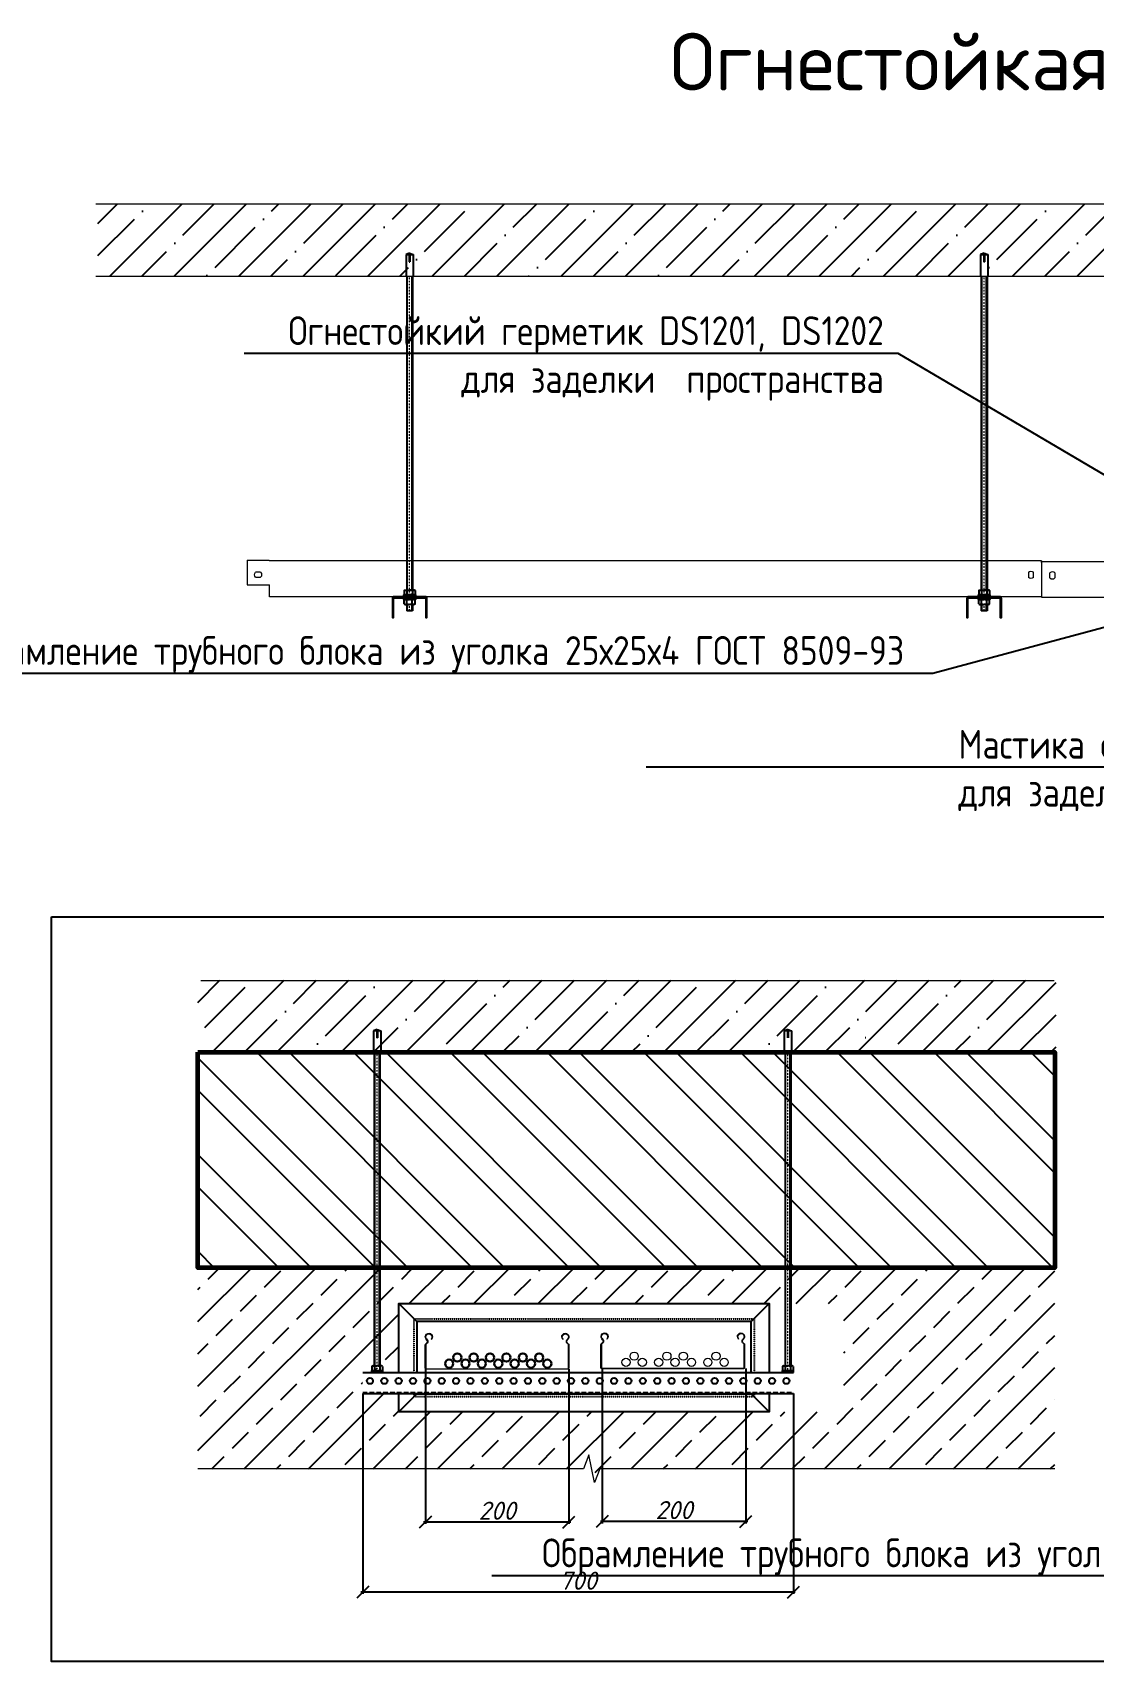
# Model space of a CAD drawing. Header units: millimetres. Extents: x -42533 to 645315, y 3457 to 82611.
# Drawn here: x 406985 to 415792, y 6101 to 19624 of the extents above; entities that cross this region are included whole.
import ezdxf
from ezdxf import colors
from ezdxf.entities.mleader import LeaderData, LeaderLine
from ezdxf.math import Vec2, Vec3

# ---------------------------------------------------------------- set-up
doc = ezdxf.new("R2010")
doc.units = ezdxf.units.MM
doc.set_wipeout_variables(frame=1)
for name, pattern in [('HIDDEN', [9.525, 6.35, -3.175]), ('ШТРИХОВАЯ', [0.75, 0.5, -0.25]), ('штрихпунктирная', [25.4, 12.7, -6.35, 0, -6.35])]:
    doc.linetypes.add(name, pattern=pattern)
for name, color, linetype in [('PDF _Геометрия', 7, 'Continuous'), ('Основная', 7, 'Continuous'), ('Тонкая', 7, 'Continuous'), ('ШАХТЫ_ДЛЯ_СВОДНИКА', 7, 'Continuous'), ('ЭОМ_Выноски', 7, 'Continuous'), ('ЭОМ_Лотки рабочие', 5, 'Continuous'), ('ЭОМ_Размеры', 7, 'Continuous')]:
    doc.layers.add(name, color=color, linetype=linetype)
for name, color, linetype, lineweight in [('Ось', 140, 'штрихпунктирная', 15), ('СТЕНЫ', 7, 'Continuous', 9), ('ЭМ_кабеленесущие конструкции', 7, 'Continuous', 15), ('ЭОМ_Кабель Быт. розеток', 5, 'Continuous', 30), ('ЭОМ_Кабель Комп. розеток', 30, 'Continuous', 9)]:
    doc.layers.add(name, color=color, linetype=linetype, lineweight=lineweight)
doc.layers.add('ЭОМ_Освещение рабочее', color=7, linetype='Continuous', lineweight=9, true_color=0x312af4)
doc.styles.add('ISOCPEUR', font='isocpeur.ttf', dxfattribs={"width": 0.85, "height": 275})
doc.styles.add('MYSTYLE', font='isocpeur.ttf', dxfattribs={"oblique": 15})
doc.styles.add('ГЕЛАЙН_АР', font='isocpeur.ttf')
doc.dimstyles.new('1', dxfattribs={"dimtxt": 35, "dimasz": 20, "dimexe": 15, "dimexo": 0.625, "dimgap": 20, "dimtad": 1, "dimdec": 0, "dimtxsty": 'MYSTYLE', "dimblk": 'OBLIQUE', "dimcen": 0, "dimdle": 15, "dimadec": 0, "dimazin": 0, "dimtfac": 1, "dimtdec": 0, "dimtmove": 0, "dimatfit": 3, "dimldrblk": 'OBLIQUE', "dimfxl": 1, "dimarcsym": 0})

# ---------------------------------------------------------------- blocks, each defined once
blk = doc.blocks.new('*U319')
blk.add_lwpolyline([(1.5, 21.5, -0.414214), (2.5, 22.5), (29, 22.5), (29, 24), (2.5, 24, 0.414214), (0, 21.5), (0, -21.5, 0.414214), (2.5, -24), (29, -24), (29, -22.5), (2.5, -22.5, -0.414214), (1.5, -21.5)], format="xyb", close=True)
blk = doc.blocks.new('*U317')
blk.add_wipeout([(-7.5, 0.8), (-6.5, 0), (6.5, 0), (7.5, 0.8), (7.5, 6), (6.5, 6.8), (-6.5, 6.8), (-7.5, 6)])
for p, q in [((-7.5, 6), (-6.5, 6.8)), ((-7.5, 6), (-7.5, 0.8)), ((-7.5, 0.8), (-6.5, 0)), ((-6.5, 6.8), (-6.1, 6.8)), ((-6.5, 0), (-6.1, 0)), ((-6.1, 6.8), (0, 6.8)), ((-6.1, 0), (0, 0)), ((-3.8, 6), (-3.8, 0.8)), ((6.1, 6.8), (0, 6.8)), ((6.1, 0), (0, 0)), ((3.8, 6), (3.8, 0.8)), ((6.5, 6.8), (6.1, 6.8)), ((6.5, 0), (6.1, 0)), ((7.5, 6), (6.5, 6.8)), ((7.5, 0.8), (6.5, 0)), ((7.5, 6), (7.5, 0.8))]:
    blk.add_line(p, q)
for centre, radius, start, end in [((-6, 4.9), 1.9, 94.9499, 144.8587), ((-6, 1.9), 1.9, 215.1413, 265.0501), ((-6.4, 2.1), 4.68, 55.8533, 86.9299), ((-6.4, 4.7), 4.68, 273.0701, 304.1467), ((0.2, -3.2), 9.98, 90.9514, 113.1151), ((0.2, 10), 9.98, 246.8849, 269.0486), ((-0.2, -3.2), 9.98, 66.8849, 89.0486), ((-0.2, 10), 9.98, 270.9514, 293.1151), ((6.4, 2.1), 4.68, 93.0701, 124.1467), ((6.4, 4.7), 4.68, 235.8533, 266.9299), ((6, 4.9), 1.9, 35.1413, 85.0501), ((6, 1.9), 1.9, 274.9499, 324.8587)]:
    blk.add_arc(centre, radius, start, end)
blk = doc.blocks.new('*U321')
at = {"color": 0, "linetype": 'ByBlock', "lineweight": -2}
for p, q in [((0, -121), (0, 1587.3)), ((50, -121), (50, 1587.3)), ((15.9, -102.5), (23.1, -102.5)), ((23.1, -109.5), (15.9, -109.5)), ((1.5, -121), (0, -121)), ((0, -121), (50, -121))]:
    blk.add_line(p, q, dxfattribs=at)
for start, end in [(135.573, 224.427), (315.573, 44.427)]:
    blk.add_arc((19.5, -106), 5, start, end, dxfattribs=at)
blk = doc.blocks.new('*U320')
at = {"color": 0, "linetype": 'ByBlock', "lineweight": -2}
for p, q in [((-1, 985.1), (-1, 956.1)), ((-1, 985.1), (33.7, 985.1)), ((33.7, 985.1), (33.7, 954.1)), ((0, -121), (0, 954.1)), ((16, 966.5), (16, 973.7)), ((23, 973.7), (23, 966.5)), ((50, 954.1), (33.7, 954.1)), ((50, -121), (50, 954.1)), ((15.9, -102.5), (23.1, -102.5)), ((23.1, -109.5), (15.9, -109.5)), ((1.5, -121), (0, -121)), ((0, -121), (50, -121))]:
    blk.add_line(p, q, dxfattribs=at)
for centre, radius, start, end in [((0.8, 956.1), 1.75, 180, 233.1301), ((-0.8, 954.1), 0.75, 0, 53.1301), ((19.5, 970.1), 5, 45.573, 134.427), ((19.5, 970.1), 5, 225.573, 314.427), ((19.5, -106), 5, 135.573, 224.427), ((19.5, -106), 5, 315.573, 44.427)]:
    blk.add_arc(centre, radius, start, end, dxfattribs=at)
blk = doc.blocks.new('*U318')
blk.add_wipeout([(600, -29), (600, 0), (0, 0), (0, -29)])
for p, q in [((0, 0), (600, 0)), ((0, -29), (600, -29))]:
    blk.add_line(p, q)
at = {"linetype": 'HIDDEN'}
blk.add_line((0, -27.5), (600, -27.5), dxfattribs=at)
for centre in [(10, -11.5), (30, -11.5), (50, -11.5), (70, -11.5), (90, -11.5), (110, -11.5), (130, -11.5), (150, -11.5), (170, -11.5), (190, -11.5), (210, -11.5), (230, -11.5), (250, -11.5), (270, -11.5), (290, -11.5), (310, -11.5), (330, -11.5), (350, -11.5), (370, -11.5), (390, -11.5), (410, -11.5), (430, -11.5), (450, -11.5), (470, -11.5), (490, -11.5), (510, -11.5), (530, -11.5), (550, -11.5), (570, -11.5), (590, -11.5)]:
    blk.add_circle(centre, 4.25)
blk = doc.blocks.new('_Dot')
at = {"color": 0, "linetype": 'ByBlock', "lineweight": -2}
blk.add_line((-0.5, 0), (-1, 0), dxfattribs=at)
at = {"color": 0, "linetype": 'ByBlock', "const_width": 0.5}
blk.add_lwpolyline([(-0.25, 0, 1), (0.25, 0, 1)], format="xyb", close=True, dxfattribs=at)
blk = doc.blocks.new('_Oblique')
at = {"color": 0, "linetype": 'ByBlock', "lineweight": -2}
blk.add_line((-0.5, -0.5), (0.5, 0.5), dxfattribs=at)
blk = doc.blocks.new('*D1615')
at = {"layer": 'Defpoints', "color": 0, "transparency": 16777216}
for p in [(409726, 8326), (413302, 8326), (409726, 6676)]:
    blk.add_point(p, dxfattribs=at)
at = {"layer": 'ЭОМ_Размеры', "color": 0, "lineweight": -2, "transparency": 16777216}
for p, q in [((409726, 8325), (409726, 6661)), ((413302, 8325), (413302, 6661)), ((413317, 6676), (409711, 6676))]:
    blk.add_line(p, q, dxfattribs=at)
at = {"layer": 'ЭОМ_Размеры', "color": 0, "lineweight": -2, "transparency": 16777216, "xscale": 100, "yscale": 100, "zscale": 100, "rotation": 180}
blk.add_blockref('_Oblique', (409726, 6676), dxfattribs=at)
at = {"layer": 'ЭОМ_Размеры', "color": 0, "lineweight": -2, "transparency": 16777216, "xscale": 100, "yscale": 100, "zscale": 100}
blk.add_blockref('_Oblique', (413302, 6676), dxfattribs=at)
at = {"layer": 'ЭОМ_Размеры', "color": 0, "transparency": 16777216, "insert": (411514, 6771), "char_height": 150, "attachment_point": 5, "style": 'MYSTYLE'}
blk.add_mtext('700', dxfattribs=at)
blk = doc.blocks.new('*D1617')
at = {"layer": 'Defpoints', "color": 0, "transparency": 16777216}
for p in [(410246, 8528), (411438, 8528), (410246, 7257)]:
    blk.add_point(p, dxfattribs=at)
at = {"layer": 'ЭОМ_Размеры', "color": 0, "lineweight": -2, "transparency": 16777216}
for p, q in [((410246, 8528), (410246, 7242)), ((411438, 8528), (411438, 7242)), ((411453, 7257), (410231, 7257))]:
    blk.add_line(p, q, dxfattribs=at)
at = {"layer": 'ЭОМ_Размеры', "color": 0, "lineweight": -2, "transparency": 16777216, "xscale": 100, "yscale": 100, "zscale": 100, "rotation": 180}
blk.add_blockref('_Oblique', (410246, 7257), dxfattribs=at)
at = {"layer": 'ЭОМ_Размеры', "color": 0, "lineweight": -2, "transparency": 16777216, "xscale": 100, "yscale": 100, "zscale": 100}
blk.add_blockref('_Oblique', (411438, 7257), dxfattribs=at)
at = {"layer": 'ЭОМ_Размеры', "color": 0, "transparency": 16777216, "insert": (410842, 7352), "char_height": 150, "attachment_point": 5, "style": 'MYSTYLE'}
blk.add_mtext('200', dxfattribs=at)
blk = doc.blocks.new('*D1618')
at = {"layer": 'Defpoints', "color": 0, "transparency": 16777216}
for p in [(411714, 8533), (412907, 8533), (411714, 7262)]:
    blk.add_point(p, dxfattribs=at)
at = {"layer": 'ЭОМ_Размеры', "color": 0, "lineweight": -2, "transparency": 16777216}
for p, q in [((411714, 8532), (411714, 7247)), ((412907, 8532), (412907, 7247)), ((412922, 7262), (411699, 7262))]:
    blk.add_line(p, q, dxfattribs=at)
at = {"layer": 'ЭОМ_Размеры', "color": 0, "lineweight": -2, "transparency": 16777216, "xscale": 100, "yscale": 100, "zscale": 100, "rotation": 180}
blk.add_blockref('_Oblique', (411714, 7262), dxfattribs=at)
at = {"layer": 'ЭОМ_Размеры', "color": 0, "lineweight": -2, "transparency": 16777216, "xscale": 100, "yscale": 100, "zscale": 100}
blk.add_blockref('_Oblique', (412907, 7262), dxfattribs=at)
at = {"layer": 'ЭОМ_Размеры', "color": 0, "transparency": 16777216, "insert": (412310, 7357), "char_height": 150, "attachment_point": 5, "style": 'MYSTYLE'}
blk.add_mtext('200', dxfattribs=at)
blk = doc.blocks.new('*U316')
at = {"color": 0, "linetype": 'ByBlock', "lineweight": -2}
for p, q in [((-100, 33.7), (-100, 1.5)), ((-99.3, 1.5), (-99.3, 33.7)), ((-99, 41.9), (-97.7, 40.4)), ((-97.2, 40.8), (-98.4, 42.4)), ((-92, 41.9), (-91.5, 41.4)), ((91.5, 41.4), (92, 41.9)), ((98.4, 42.4), (97.2, 40.8)), ((97.7, 40.4), (99, 41.9)), ((99.3, 33.7), (99.3, 1.5)), ((100, 1.5), (100, 33.7)), ((98.5, 0.7), (-98.5, 0.7)), ((-98.5, 0), (98.5, 0))]:
    blk.add_line(p, q, dxfattribs=at)
for centre, radius, start, end in [((-95, 45), 5, 314.427, 217.7596), ((-95, 45), 4.3, 314.427, 217.7596), ((95, 45), 5, 322.2404, 225.573), ((95, 45), 4.3, 322.2404, 225.573), ((-97.5, 33.7), 2.5, 118.2115, 180), ((-97.5, 33.7), 1.8, 118.2115, 180), ((-100.1, 38.5), 3, 298.2115, 37.7596), ((-100.1, 38.5), 3.7, 298.2115, 37.7596), ((100.1, 38.5), 3.7, 142.2404, 241.7885), ((100.1, 38.5), 3, 142.2404, 241.7885), ((97.5, 33.7), 1.8, 0, 61.7885), ((97.5, 33.7), 2.5, 0, 61.7885), ((-98.5, 1.5), 1.5, 180, 270), ((-98.5, 1.5), 0.8, 180, 270), ((98.5, 1.5), 0.8, 270, 0), ((98.5, 1.5), 1.5, 270, 0)]:
    blk.add_arc(centre, radius, start, end, dxfattribs=at)

msp = doc.modelspace()

# ---------------------------------------------------------------- hatches: boundary and pattern name
at = {"transparency": 33554610}
h = msp.add_hatch(dxfattribs=at)
h.set_pattern_fill('ANSI35', color=252, scale=59.620204)
h.set_pattern_definition([(45, (-293683.56, -314813.1), (-267.70235, 267.70235), []), (45, (-293415.86, -314813.1), (-267.70235, 267.70235), [473.23537, -94.64707, 0, -94.64707])])
h.paths.add_polyline_path([(426970, 17602.4), (426970, 18200.3), (407528.1, 18200.3), (407528.1, 17602.4)])
h = msp.add_hatch(dxfattribs=at)
h.set_pattern_fill('ANSI35', color=252, scale=59.620204)
h.set_pattern_definition([(45, (-299256.8, -321257.76), (-267.70235, 267.70235), []), (45, (-298989.1, -321257.76), (-267.70235, 267.70235), [473.23537, -94.64707, 0, -94.64707])])
h.paths.add_polyline_path([(415482.1, 11157.7), (415482.1, 11755.6), (408356.6, 11755.6), (408356.6, 11157.7)])
h = msp.add_hatch()
h.set_pattern_fill('ANSI32', color=256, scale=59.620204, angle=90)
h.set_pattern_definition([(135, (-299259.95, -314334.85), (-401.55353, -401.55353), []), (135, (-299259.95, -314067.15), (-401.55353, -401.55353), [])])
h.paths.add_polyline_path([(415470.9, 9369.1), (415470.9, 11157.7), (408357.4, 11157.7), (408357.4, 9369.1)])

# ---------------------------------------------------------------- linework, layer by layer
at = {"color": 5}
for points in [[(410026, 9071), (413099.7, 9071), (412950.7, 8922), (410175, 8922)], [(410175, 8922), (410175, 8322.8), (410026, 8173.8), (410026, 9071)], [(413099.7, 9071), (413099.7, 8173.8), (412950.7, 8322.8), (412950.7, 8922)], [(410175, 8322.8), (412950.7, 8322.8), (413099.7, 8173.8), (410026, 8173.8)]]:
    msp.add_lwpolyline(points, close=True, dxfattribs=at)
at = {"color": 5, "linetype": 'ШТРИХОВАЯ', "ltscale": 0.2}
for points in [[(410151.2, 8945.8), (412974.5, 8945.8)], [(410151.2, 8945.8), (410151.2, 8299)], [(412974.5, 8945.8), (412974.5, 8299)], [(410151.2, 8299), (412974.5, 8299)]]:
    msp.add_lwpolyline(points, dxfattribs=at)
at = {"layer": 'PDF _Геометрия', "lineweight": 13}
for points in [[(426946.1, 18200.3), (417562.3, 18200.3), (417518.1, 18086.7), (417470.8, 18317), (417428.2, 18200.3), (407511.1, 18200.3)], [(415470.9, 7699.8), (411693.9, 7699.8), (411651.3, 7586.2), (411602.4, 7816.5), (411559.8, 7699.8), (408357.4, 7699.8)]]:
    msp.add_lwpolyline(points, dxfattribs=at)
at = {"layer": 'Основная'}
for p, q in [((410085.7, 17775.3), (410085.7, 17602.4)), ((410085.7, 17775.3), (410091.7, 17775.3)), ((410091.7, 17781.3), (410112.5, 17781.3)), ((410091.7, 17781.3), (410091.7, 17775.3)), ((410112.5, 17781.3), (410112.5, 17721.6)), ((410112.5, 17721.6), (410118.5, 17721.6)), ((410118.5, 17781.3), (410139.4, 17781.3)), ((410118.5, 17781.3), (410118.5, 17721.6)), ((410139.4, 17781.3), (410139.4, 17775.3)), ((410139.4, 17775.3), (410145.3, 17775.3)), ((410145.3, 17775.3), (410145.3, 17602.4)), ((414855.3, 17775.3), (414855.3, 17602.4)), ((414855.3, 17775.3), (414861.3, 17775.3)), ((414861.3, 17781.3), (414882.2, 17781.3)), ((414861.3, 17781.3), (414861.3, 17775.3)), ((414882.2, 17781.3), (414882.2, 17721.6)), ((414882.2, 17721.6), (414888.1, 17721.6)), ((414888.1, 17781.3), (414909, 17781.3)), ((414888.1, 17781.3), (414888.1, 17721.6)), ((414909, 17781.3), (414909, 17775.3)), ((414909, 17775.3), (414914.9, 17775.3)), ((414914.9, 17775.3), (414914.9, 17602.4)), ((409815.8, 11330.5), (409815.8, 11157.6)), ((409821.8, 11330.5), (409815.8, 11330.5)), ((409842.7, 11336.4), (409821.8, 11336.4)), ((409821.8, 11336.4), (409821.8, 11330.5)), ((409842.7, 11336.4), (409842.7, 11276.8)), ((409848.6, 11276.8), (409842.7, 11276.8)), ((409869.5, 11336.4), (409848.6, 11336.4)), ((409848.6, 11336.4), (409848.6, 11276.8)), ((409869.5, 11336.4), (409869.5, 11330.5)), ((409875.4, 11330.5), (409869.5, 11330.5)), ((409875.4, 11330.5), (409875.4, 11157.6)), ((413226.1, 11330.5), (413226.1, 11157.6)), ((413232.1, 11330.5), (413226.1, 11330.5)), ((413252.9, 11336.4), (413232.1, 11336.4)), ((413232.1, 11336.4), (413232.1, 11330.5)), ((413252.9, 11336.4), (413252.9, 11276.8)), ((413279.8, 11336.4), (413258.9, 11336.4)), ((413258.9, 11336.4), (413258.9, 11276.8)), ((413279.8, 11336.4), (413279.8, 11330.5)), ((413285.7, 11330.5), (413279.8, 11330.5)), ((413285.7, 11330.5), (413285.7, 11157.6)), ((413902.8, 11276.8), (413896.8, 11276.8)), ((409821.8, 11157.7), (409821.8, 8554)), ((409869.5, 11157.7), (409869.5, 8554))]:
    msp.add_line(p, q, dxfattribs=at)
at = {"layer": 'Основная', "ltscale": 75}
for p, q in [((410091.7, 14876), (410091.7, 14822.9)), ((410095.7, 14822.9), (410095.7, 14876)), ((410135.3, 14822.9), (410135.3, 14876)), ((410139.4, 14876), (410139.4, 14822.9)), ((414861.3, 14876), (414861.3, 14822.9)), ((414865.3, 14822.9), (414865.3, 14876)), ((414905, 14822.9), (414905, 14876)), ((414909, 14876), (414909, 14822.9))]:
    msp.add_line(p, q, dxfattribs=at)
msp.add_lwpolyline([(409893.3, 8498.5), (409893.3, 8513.4), (409797.9, 8513.4), (409797.9, 8498.5)], dxfattribs=at)
at = {"layer": 'Ось'}
msp.add_line((409845.6, 8498.5), (409845.6, 11157.7), dxfattribs=at)
at = {"layer": 'СТЕНЫ'}
for p, q in [((407511.1, 17602.4), (426970.4, 17602.4)), ((408381.5, 11755.3), (415467.2, 11755.3)), ((409926.6, 11157.6), (413818.9, 11157.9))]:
    msp.add_line(p, q, dxfattribs=at)
at = {"layer": 'Тонкая'}
for p, q in [((410115.5, 17793.2), (410085.7, 17781.3)), ((410085.7, 17781.3), (410085.7, 17775.3)), ((410115.5, 17793.2), (410145.3, 17781.3)), ((410145.3, 17781.3), (410145.3, 17775.3)), ((414885.1, 17793.2), (414855.3, 17781.3)), ((414855.3, 17781.3), (414855.3, 17775.3)), ((414885.1, 17793.2), (414914.9, 17781.3)), ((414914.9, 17781.3), (414914.9, 17775.3)), ((409845.6, 11348.4), (409815.8, 11336.4)), ((409815.8, 11336.4), (409815.8, 11330.5)), ((409845.6, 11348.4), (409875.4, 11336.4)), ((409875.4, 11336.4), (409875.4, 11330.5)), ((413255.9, 11348.4), (413226.1, 11336.4)), ((413226.1, 11336.4), (413226.1, 11330.5)), ((413255.9, 11348.4), (413285.7, 11336.4)), ((413285.7, 11336.4), (413285.7, 11330.5)), ((409825.8, 8554), (409825.8, 11157.7)), ((409865.4, 8554), (409865.4, 11157.7))]:
    msp.add_line(p, q, dxfattribs=at)
at = {"layer": 'ШАХТЫ_ДЛЯ_СВОДНИКА', "color": 18, "lineweight": 60, "true_color": 0x000000}
msp.add_lwpolyline([(408357.4, 11157.7), (415470.9, 11157.7), (415470.9, 9369.1), (408357.4, 9369.1)], close=True, dxfattribs=at)
at = {"layer": 'ЭОМ_Кабель Быт. розеток', "color": 5}
for centre in [(410511.4, 8624), (410647.3, 8624), (410783.2, 8624), (410919.2, 8624), (411055.1, 8624), (411191, 8624)]:
    msp.add_circle(centre, 34, dxfattribs=at)
at = {"layer": 'ЭОМ_Кабель Комп. розеток', "color": 1}
for centre in [(411979.4, 8634.8), (412251.3, 8634.8), (412387.3, 8634.8), (412659.1, 8634.8)]:
    msp.add_circle(centre, 34, dxfattribs=at)

# ---------------------------------------------------------------- block references
at = {"xscale": 5.962020415049804, "yscale": 5.962020415049804, "zscale": 5.962020415049804, "rotation": 270}
msp.add_blockref('*U319', (414885.1, 14940.3), dxfattribs=at)
at = {"layer": 'Основная', "ltscale": 6.666667, "yscale": 5.962020415049804, "zscale": 5.962020415049804}
for p, xscale in [((410115.5, 14955.3), -5.962020415049804), ((413255.9, 8513.4), 5.962020415049804)]:
    msp.add_blockref('*U317', p, dxfattribs=dict(at, xscale=xscale))
at = {"layer": 'ЭОМ_Освещение рабочее', "xscale": 5.962020415049804, "yscale": 5.962020415049804, "zscale": 5.962020415049804, "rotation": 270}
msp.add_blockref('*U321', (416083.2, 15234), dxfattribs=at)

# ---------------------------------------------------------------- texts
at = {"layer": 'ЭОМ_Выноски', "color": 0, "insert": (417332, 19317.4), "char_height": 476.987, "width": 10806.732, "attachment_point": 5, "style": 'ГЕЛАЙН_АР'}
msp.add_mtext(' Огнестойкая проходка через стену. ', dxfattribs=at)

# ---------------------------------------------------------------- leaders
at = {"layer": 'ЭМ_кабеленесущие конструкции', "lineweight": 5}
ml = msp.add_multileader_mtext('Standard', dxfattribs=at)
ml.set_content('Огнестойкий герметик DS1201, DS1202\\Pдля заделки  пространства ', color=256, style='ISOCPEUR')
ml.set_leader_properties()
ml.set_arrow_properties(name='DOT')
ml.build(insert=Vec2(0, 0))
ml.multileader.update_dxf_attribs({"text_left_attachment_type": 6, "text_right_attachment_type": 6, "dogleg_length": 0.00122, "arrow_head_size": 59.6, "scale": 10})
ctx = ml.context
ctx.base_point, ctx.scale, ctx.char_height, ctx.arrow_head_size, ctx.landing_gap_size, ctx.plane_origin = Vec3(409078, 16958.3), 10, 238.481, 59.6, 119.2, Vec3(413338.3, 16394.1)
ctx.left_attachment, ctx.right_attachment, ctx.text_align_type = 6, 6, 2
notes = []
notes.append((ctx, [(1, (1, 1, 0), (414171.4, 16958.3), (-1, 0), 0.0727, [(2, [(416872.5, 15368.2)], 0, [])])]))
ctx.mtext.insert, ctx.mtext.width, ctx.mtext.defined_height, ctx.mtext.alignment, ctx.mtext.flow_direction = Vec3(414052.1, 17268.3), 6189.925, 640.5, 3, 5
for ctx, leaders in notes:
    for number, flags, end, landing, length, lines in leaders:
        leader = LeaderData()
        leader.index, (leader.has_last_leader_line, leader.has_dogleg_vector, leader.attachment_direction) = number, flags
        leader.last_leader_point, leader.dogleg_vector, leader.dogleg_length = Vec3(end), Vec3(landing), length
        for number, points, colour, breaks in lines:
            line = LeaderLine()
            line.index, line.vertices, line.color, line.breaks = number, Vec3.list(points), colors.encode_raw_color(colour), breaks
            leader.lines.append(line)
        ctx.leaders.append(leader)

# ---------------------------------------------------------------- next in the draw order: linework, layer by layer
at = {"layer": 'Основная'}
for p, q in [((410091.7, 17602.4), (410091.7, 14995.8)), ((410139.4, 17602.4), (410139.4, 14995.8)), ((413232.1, 11157.7), (413232.1, 8554)), ((413279.8, 11157.7), (413279.8, 8554))]:
    msp.add_line(p, q, dxfattribs=at)
at = {"layer": 'Основная', "ltscale": 75}
for points in [[(410067.8, 14940.3), (410067.8, 14955.3), (410163.2, 14955.3), (410163.2, 14940.3)], [(413303.6, 8498.5), (413303.6, 8513.4), (413208.2, 8513.4), (413208.2, 8498.5)]]:
    msp.add_lwpolyline(points, dxfattribs=at)
at = {"layer": 'Ось'}
for p, q in [((410115.5, 14822.9), (410115.5, 17602.4)), ((413255.9, 8498.5), (413255.9, 11157.7))]:
    msp.add_line(p, q, dxfattribs=at)
at = {"layer": 'Тонкая'}
for p, q in [((410095.7, 14995.8), (410095.7, 17602.4)), ((410135.3, 14995.8), (410135.3, 17602.4)), ((413236.1, 8554), (413236.1, 11157.7)), ((413275.7, 8554), (413275.7, 11157.7))]:
    msp.add_line(p, q, dxfattribs=at)

# ---------------------------------------------------------------- next in the draw order: block references
at = {"xscale": 5.962020415049804, "yscale": 5.962020415049804, "zscale": 5.962020415049804, "rotation": 270}
msp.add_blockref('*U319', (410115.5, 14940.3), dxfattribs=at)
at = {"layer": 'Основная', "ltscale": 6.666667, "yscale": 5.962020415049804, "zscale": 5.962020415049804}
for p, xscale in [((414885.1, 14955.3), -5.962020415049804), ((409845.6, 8513.4), 5.962020415049804)]:
    msp.add_blockref('*U317', p, dxfattribs=dict(at, xscale=xscale))

# ---------------------------------------------------------------- next in the draw order: hatches: boundary and pattern name
h = msp.add_hatch()
h.set_pattern_fill('ANSI33', color=256, scale=59.620204)
h.set_pattern_definition([(45, (-316026.36, -321404.04), (-267.70235, 267.70235), []), (45, (-315758.66, -321404.04), (-267.70235, 267.70235), [189.29415, -94.64707])])
h.paths.add_polyline_path([(415424.5, 11038.5), (408320.9, 11038.5)])
h.paths.add_polyline_path([(415470.9, 9369.1), (408357.4, 9369.1), (408357.4, 7699.8), (411559.8, 7699.8), (411602.4, 7816.5), (411651.3, 7586.2), (411693.9, 7699.8), (415470.9, 7699.8)])
h.paths.add_polyline_path([(413719.5, 8173.8), (413370.7, 8173.8), (410374.8, 8173.8), (410026, 8173.8), (410026, 9071), (410374.8, 9071), (413370.7, 9071), (413719.5, 9071)], flags=16)
edge = h.paths.add_edge_path(flags=0)
edge.add_arc((413270.8, 8422.7), 99.9, 0, 90, ccw=False)
edge.add_arc((413270.8, 8422.7), 99.9, -180, 0, ccw=False)
edge.add_arc((413071.1, 8422.7), 99.9, -180, 0, ccw=False)
edge.add_arc((412871.4, 8422.7), 99.9, -180, 0, ccw=False)
edge.add_arc((412671.6, 8422.7), 99.9, -180, 0, ccw=False)
edge.add_arc((412471.9, 8422.7), 99.9, -180, 0, ccw=False)
edge.add_arc((412272.2, 8422.7), 99.9, -180, 0, ccw=False)
edge.add_arc((412072.4, 8422.7), 99.9, -180, 0, ccw=False)
edge.add_arc((411872.7, 8422.7), 99.9, -180, 0, ccw=False)
edge.add_arc((411673, 8422.7), 99.9, -180, 0, ccw=False)
edge.add_arc((411473.3, 8422.7), 99.9, -180, 0, ccw=False)
edge.add_arc((411273.5, 8422.7), 99.9, -180, 0, ccw=False)
edge.add_arc((411073.8, 8422.7), 99.9, -180, 0, ccw=False)
edge.add_arc((410874.1, 8422.7), 99.9, -180, 0, ccw=False)
edge.add_arc((410674.4, 8422.7), 99.9, -180, 0, ccw=False)
edge.add_arc((410474.6, 8422.7), 99.9, -180, 0, ccw=False)
edge.add_arc((410474.6, 8422.7), 99.9, 90, 180, ccw=False)
edge.add_arc((410474.6, 8622.4), 99.9, 180, 270, ccw=False)
edge.add_arc((410474.6, 8622.4), 99.9, 90, 180, ccw=False)
edge.add_arc((410474.6, 8822.1), 99.9, 180, 270, ccw=False)
edge.add_arc((410474.6, 8822.1), 99.9, 0, 180, ccw=False)
edge.add_arc((410674.4, 8822.1), 99.9, 0, 180, ccw=False)
edge.add_arc((410874.1, 8822.1), 99.9, 0, 180, ccw=False)
edge.add_arc((411073.8, 8822.1), 99.9, 0, 180, ccw=False)
edge.add_arc((411273.5, 8822.1), 99.9, 0, 180, ccw=False)
edge.add_arc((411473.3, 8822.1), 99.9, 0, 180, ccw=False)
edge.add_arc((411673, 8822.1), 99.9, 0, 180, ccw=False)
edge.add_arc((411872.7, 8822.1), 99.9, 0, 180, ccw=False)
edge.add_arc((412072.4, 8822.1), 99.9, 0, 180, ccw=False)
edge.add_arc((412272.2, 8822.1), 99.9, 0, 180, ccw=False)
edge.add_arc((412471.9, 8822.1), 99.9, 0, 180, ccw=False)
edge.add_arc((412671.6, 8822.1), 99.9, 0, 180, ccw=False)
edge.add_arc((412871.4, 8822.1), 99.9, 0, 180, ccw=False)
edge.add_arc((413071.1, 8822.1), 99.9, 0, 180, ccw=False)
edge.add_arc((413270.8, 8822.1), 99.9, 0, 180, ccw=False)
edge.add_arc((413270.8, 8822.1), 99.9, -90, 0, ccw=False)
edge.add_arc((413270.8, 8622.4), 99.9, 0, 90, ccw=False)
edge.add_arc((413270.8, 8622.4), 99.9, -90, 0, ccw=False)
edge = h.paths.add_edge_path(flags=0)
edge.add_arc((413270.8, 8622.4), 74.5, 0, 360)
edge = h.paths.add_edge_path(flags=0)
edge.add_arc((413270.8, 8422.7), 74.5, 0, 360)
edge = h.paths.add_edge_path(flags=0)
edge.add_arc((413270.8, 8822.1), 74.5, 0, 360)
edge = h.paths.add_edge_path(flags=0)
edge.add_arc((412871.4, 8622.4), 99.9, -180, 0, ccw=False)
edge.add_arc((412671.6, 8622.4), 99.9, -180, 0, ccw=False)
edge.add_arc((412471.9, 8622.4), 99.9, -180, 0, ccw=False)
edge.add_arc((412272.2, 8622.4), 99.9, -180, 0, ccw=False)
edge.add_arc((412072.4, 8622.4), 99.9, -180, 0, ccw=False)
edge.add_arc((411872.7, 8622.4), 99.9, -180, 0, ccw=False)
edge.add_arc((411673, 8622.4), 99.9, -180, 0, ccw=False)
edge.add_arc((411473.3, 8622.4), 99.9, -180, 0, ccw=False)
edge.add_arc((411273.5, 8622.4), 99.9, -180, 0, ccw=False)
edge.add_arc((411073.8, 8622.4), 99.9, -180, 0, ccw=False)
edge.add_arc((410874.1, 8622.4), 99.9, -180, 0, ccw=False)
edge.add_arc((410674.4, 8622.4), 99.9, -180, 0, ccw=False)
edge.add_arc((410674.4, 8622.4), 99.9, 0, 180, ccw=False)
edge.add_arc((410874.1, 8622.4), 99.9, 0, 180, ccw=False)
edge.add_arc((411073.8, 8622.4), 99.9, 0, 180, ccw=False)
edge.add_arc((411273.5, 8622.4), 99.9, 0, 180, ccw=False)
edge.add_arc((411473.3, 8622.4), 99.9, 0, 180, ccw=False)
edge.add_arc((411673, 8622.4), 99.9, 0, 180, ccw=False)
edge.add_arc((411872.7, 8622.4), 99.9, 0, 180, ccw=False)
edge.add_arc((412072.4, 8622.4), 99.9, 0, 180, ccw=False)
edge.add_arc((412272.2, 8622.4), 99.9, 0, 180, ccw=False)
edge.add_arc((412471.9, 8622.4), 99.9, 0, 180, ccw=False)
edge.add_arc((412671.6, 8622.4), 99.9, 0, 180, ccw=False)
edge.add_arc((412871.4, 8622.4), 99.9, 0, 180, ccw=False)
edge.add_arc((413071.1, 8622.4), 99.9, 0, 180, ccw=False)
edge.add_arc((413071.1, 8622.4), 99.9, -180, 0, ccw=False)
edge = h.paths.add_edge_path(flags=0)
edge.add_arc((413071.1, 8622.4), 74.5, 0, 360)
edge = h.paths.add_edge_path(flags=0)
edge.add_arc((413071.1, 8422.7), 74.5, 0, 360)
edge = h.paths.add_edge_path(flags=0)
edge.add_arc((413071.1, 8822.1), 74.5, 0, 360)
edge = h.paths.add_edge_path(flags=0)
edge.add_arc((412871.4, 8622.4), 74.5, 0, 360)
edge = h.paths.add_edge_path(flags=0)
edge.add_arc((412871.4, 8422.7), 74.5, 0, 360)
edge = h.paths.add_edge_path(flags=0)
edge.add_arc((412871.4, 8822.1), 74.5, 0, 360)
edge = h.paths.add_edge_path(flags=0)
edge.add_arc((412671.6, 8622.4), 74.5, 0, 360)
edge = h.paths.add_edge_path(flags=0)
edge.add_arc((412671.6, 8422.7), 74.5, 0, 360)
edge = h.paths.add_edge_path(flags=0)
edge.add_arc((412671.6, 8822.1), 74.5, 0, 360)
edge = h.paths.add_edge_path(flags=0)
edge.add_arc((412471.9, 8622.4), 74.5, 0, 360)
edge = h.paths.add_edge_path(flags=0)
edge.add_arc((412471.9, 8422.7), 74.5, 0, 360)
edge = h.paths.add_edge_path(flags=0)
edge.add_arc((412471.9, 8822.1), 74.5, 0, 360)
edge = h.paths.add_edge_path(flags=0)
edge.add_arc((412272.2, 8622.4), 74.5, 0, 360)
edge = h.paths.add_edge_path(flags=0)
edge.add_arc((412272.2, 8422.7), 74.5, 0, 360)
edge = h.paths.add_edge_path(flags=0)
edge.add_arc((412272.2, 8822.1), 74.5, 0, 360)
edge = h.paths.add_edge_path(flags=0)
edge.add_arc((412072.4, 8622.4), 74.5, 0, 360)
edge = h.paths.add_edge_path(flags=0)
edge.add_arc((412072.4, 8422.7), 74.5, 0, 360)
edge = h.paths.add_edge_path(flags=0)
edge.add_arc((412072.4, 8822.1), 74.5, 0, 360)
edge = h.paths.add_edge_path(flags=0)
edge.add_arc((411872.7, 8622.4), 74.5, 0, 360)
edge = h.paths.add_edge_path(flags=0)
edge.add_arc((411872.7, 8422.7), 74.5, 0, 360)
edge = h.paths.add_edge_path(flags=0)
edge.add_arc((411872.7, 8822.1), 74.5, 0, 360)
edge = h.paths.add_edge_path(flags=0)
edge.add_arc((411673, 8622.4), 74.5, 0, 360)
edge = h.paths.add_edge_path(flags=0)
edge.add_arc((411673, 8422.7), 74.5, 0, 360)
edge = h.paths.add_edge_path(flags=0)
edge.add_arc((411673, 8822.1), 74.5, 0, 360)
edge = h.paths.add_edge_path(flags=0)
edge.add_arc((411473.3, 8622.4), 74.5, 0, 360)
edge = h.paths.add_edge_path(flags=0)
edge.add_arc((411473.3, 8422.7), 74.5, 0, 360)
edge = h.paths.add_edge_path(flags=0)
edge.add_arc((411473.3, 8822.1), 74.5, 0, 360)
edge = h.paths.add_edge_path(flags=0)
edge.add_arc((411273.5, 8622.4), 74.5, 0, 360)
edge = h.paths.add_edge_path(flags=0)
edge.add_arc((411273.5, 8422.7), 74.5, 0, 360)
edge = h.paths.add_edge_path(flags=0)
edge.add_arc((411273.5, 8822.1), 74.5, 0, 360)
edge = h.paths.add_edge_path(flags=0)
edge.add_arc((411073.8, 8622.4), 74.5, 0, 360)
edge = h.paths.add_edge_path(flags=0)
edge.add_arc((411073.8, 8422.7), 74.5, 0, 360)
edge = h.paths.add_edge_path(flags=0)
edge.add_arc((411073.8, 8822.1), 74.5, 0, 360)
edge = h.paths.add_edge_path(flags=0)
edge.add_arc((410874.1, 8622.4), 74.5, 0, 360)
edge = h.paths.add_edge_path(flags=0)
edge.add_arc((410874.1, 8422.7), 74.5, 0, 360)
edge = h.paths.add_edge_path(flags=0)
edge.add_arc((410874.1, 8822.1), 74.5, 0, 360)
edge = h.paths.add_edge_path(flags=0)
edge.add_arc((410674.4, 8622.4), 74.5, 0, 360)
edge = h.paths.add_edge_path(flags=0)
edge.add_arc((410674.4, 8422.7), 74.5, 0, 360)
edge = h.paths.add_edge_path(flags=0)
edge.add_arc((410674.4, 8822.1), 74.5, 0, 360)
edge = h.paths.add_edge_path(flags=0)
edge.add_arc((410474.6, 8622.4), 74.5, 0, 360)
edge = h.paths.add_edge_path(flags=0)
edge.add_arc((410474.6, 8422.7), 74.5, 0, 360)
edge = h.paths.add_edge_path(flags=0)
edge.add_arc((410474.6, 8822.1), 74.5, 0, 360)
h.paths.add_polyline_path([(409764.2, 8452.7), (409726, 8484.9), (409784.3, 8561.2), (409535.7, 8462.3)], flags=16)
h.paths.add_polyline_path([(411800.1, 7910.6), (411838.6, 7892.5), (411798.8, 7932.9), (411764, 7933.1)], flags=16)

# ---------------------------------------------------------------- next in the draw order: linework, layer by layer
at = {"layer": 'Основная'}
for p, q in [((414861.3, 17602.4), (414861.3, 14995.8)), ((414909, 17602.4), (414909, 14995.8))]:
    msp.add_line(p, q, dxfattribs=at)
at = {"layer": 'Основная', "ltscale": 75}
msp.add_lwpolyline([(414837.4, 14940.3), (414837.4, 14955.3), (414932.8, 14955.3), (414932.8, 14940.3)], dxfattribs=at)
at = {"layer": 'Ось'}
msp.add_line((414885.1, 14822.9), (414885.1, 17602.4), dxfattribs=at)
at = {"layer": 'Тонкая'}
for p, q in [((414865.3, 14995.8), (414865.3, 17602.4)), ((414905, 14995.8), (414905, 17602.4))]:
    msp.add_line(p, q, dxfattribs=at)

# ---------------------------------------------------------------- next in the draw order: wipeouts: each hides what was drawn before it
at = {"ltscale": 75}
msp.add_wipeout([(410070.7, 14911.7), (410076.8, 14916.5), (410154.3, 14916.5), (410160.4, 14911.7), (410160.4, 14880.7), (410154.3, 14876), (410076.8, 14876), (410070.7, 14880.7)], dxfattribs=at).dxf.layer = 'Основная'

# ---------------------------------------------------------------- next in the draw order: linework, layer by layer
at = {"layer": 'Основная', "ltscale": 75}
for p, q in [((410070.7, 14911.7), (410076.8, 14916.5)), ((410070.7, 14880.7), (410070.7, 14911.7)), ((410070.7, 14880.7), (410076.8, 14876)), ((410076.8, 14916.5), (410079, 14916.5)), ((410076.8, 14876), (410079, 14876)), ((410079, 14916.5), (410115.5, 14916.5)), ((410079, 14876), (410115.5, 14876)), ((410093.1, 14880.7), (410093.1, 14911.7)), ((410152.1, 14916.5), (410115.5, 14916.5)), ((410152.1, 14876), (410115.5, 14876)), ((410137.9, 14880.7), (410137.9, 14911.7)), ((410154.3, 14916.5), (410152.1, 14916.5)), ((410154.3, 14876), (410152.1, 14876)), ((410160.4, 14911.7), (410154.3, 14916.5)), ((410160.4, 14880.7), (410154.3, 14876)), ((410160.4, 14880.7), (410160.4, 14911.7))]:
    msp.add_line(p, q, dxfattribs=at)
for points in [[(410163.2, 14931.4), (410163.2, 14916.5), (410067.8, 14916.5), (410067.8, 14931.4)], [(410139.4, 14822.9), (410091.7, 14822.9)]]:
    msp.add_lwpolyline(points, dxfattribs=at)
for centre, radius, start, end in [((410080, 14905.2), 11.3, 94.94994, 144.8587), ((410080, 14887.3), 11.3, 215.1413, 265.05006), ((410077.5, 14888.6), 27.9, 55.85327, 86.92994), ((410077.5, 14903.8), 27.9, 273.07006, 304.14673), ((410116.5, 14857), 59.5, 90.95135, 113.11511), ((410116.5, 14935.5), 59.5, 246.88489, 269.04865), ((410114.5, 14857), 59.5, 66.88489, 89.04865), ((410114.5, 14935.5), 59.5, 270.95135, 293.11511), ((410153.6, 14888.6), 27.9, 93.07006, 124.14673), ((410153.6, 14903.8), 27.9, 235.85327, 266.92994), ((410151.1, 14905.2), 11.3, 35.1413, 85.05006), ((410151.1, 14887.3), 11.3, 274.94994, 324.8587)]:
    msp.add_arc(centre, radius, start, end, dxfattribs=at)

# ---------------------------------------------------------------- next in the draw order: block references
at = {"xscale": 5.962020415049804, "yscale": 5.962020415049804, "zscale": 5.962020415049804}
msp.add_blockref('*U318', (409726.4, 8498.5), dxfattribs=at)

# ---------------------------------------------------------------- next in the draw order: wipeouts: each hides what was drawn before it
at = {"ltscale": 75}
msp.add_wipeout([(414840.3, 14911.7), (414846.4, 14916.5), (414923.9, 14916.5), (414930, 14911.7), (414930, 14880.7), (414923.9, 14876), (414846.4, 14876), (414840.3, 14880.7)], dxfattribs=at).dxf.layer = 'Основная'

# ---------------------------------------------------------------- next in the draw order: linework, layer by layer
at = {"layer": 'Основная', "ltscale": 75}
for p, q in [((414840.3, 14911.7), (414846.4, 14916.5)), ((414840.3, 14880.7), (414840.3, 14911.7)), ((414840.3, 14880.7), (414846.4, 14876)), ((414846.4, 14916.5), (414848.6, 14916.5)), ((414846.4, 14876), (414848.6, 14876)), ((414848.6, 14916.5), (414885.1, 14916.5)), ((414848.6, 14876), (414885.1, 14876)), ((414862.8, 14880.7), (414862.8, 14911.7)), ((414921.7, 14916.5), (414885.1, 14916.5)), ((414921.7, 14876), (414885.1, 14876)), ((414907.5, 14880.7), (414907.5, 14911.7)), ((414923.9, 14916.5), (414921.7, 14916.5)), ((414923.9, 14876), (414921.7, 14876)), ((414930, 14911.7), (414923.9, 14916.5)), ((414930, 14880.7), (414923.9, 14876)), ((414930, 14880.7), (414930, 14911.7))]:
    msp.add_line(p, q, dxfattribs=at)
for points in [[(414932.8, 14931.4), (414932.8, 14916.5), (414837.4, 14916.5), (414837.4, 14931.4)], [(414909, 14822.9), (414861.3, 14822.9)]]:
    msp.add_lwpolyline(points, dxfattribs=at)
for centre, radius, start, end in [((414849.6, 14905.2), 11.3, 94.94994, 144.8587), ((414849.6, 14887.3), 11.3, 215.1413, 265.05006), ((414847.1, 14888.6), 27.9, 55.85327, 86.92994), ((414847.1, 14903.8), 27.9, 273.07006, 304.14673), ((414886.1, 14857), 59.5, 90.95135, 113.11511), ((414886.1, 14935.5), 59.5, 246.88489, 269.04865), ((414884.1, 14857), 59.5, 66.88489, 89.04865), ((414884.1, 14935.5), 59.5, 270.95135, 293.11511), ((414923.2, 14888.6), 27.9, 93.07006, 124.14673), ((414923.2, 14903.8), 27.9, 235.85327, 266.92994), ((414920.7, 14905.2), 11.3, 35.1413, 85.05006), ((414920.7, 14887.3), 11.3, 274.94994, 324.8587)]:
    msp.add_arc(centre, radius, start, end, dxfattribs=at)
at = {"layer": 'ЭОМ_Кабель Быт. розеток', "color": 5}
for centre in [(410443.4, 8573.1), (410579.3, 8573.1), (410715.3, 8573.1), (410851.2, 8573.1), (410851.2, 8573.1), (410987.1, 8573.1), (411123.1, 8573.1), (411259, 8573.1)]:
    msp.add_circle(centre, 34, dxfattribs=at)
at = {"layer": 'ЭОМ_Кабель Комп. розеток', "color": 1}
for centre in [(411911.5, 8583.9), (412047.4, 8583.9), (412183.3, 8583.9), (412319.3, 8583.9), (412319.3, 8583.9), (412455.2, 8583.9), (412591.2, 8583.9), (412727.1, 8583.9)]:
    msp.add_circle(centre, 34, dxfattribs=at)
at = {"layer": 'ЭОМ_Лотки рабочие', "color": 7}
msp.add_lwpolyline([(407141.5, 12282.8), (427363.2, 12282.8), (427363.2, 6100.6), (407141.5, 6100.6)], close=True, dxfattribs=at)

# ---------------------------------------------------------------- next in the draw order: block references
at = {"layer": 'ЭОМ_Освещение рабочее', "xscale": -5.962020415049804, "yscale": 5.962020415049804, "zscale": 5.962020415049804, "rotation": 90}
msp.add_blockref('*U320', (414641, 15238.5), dxfattribs=at)
at = {"layer": 'ЭОМ_Освещение рабочее', "color": 5, "xscale": -5.962020415049804, "yscale": 5.962020415049804, "zscale": 5.962020415049804}
msp.add_blockref('*U316', (410841.8, 8527), dxfattribs=at)
at = {"layer": 'ЭОМ_Освещение рабочее', "color": 1, "xscale": -5.962020415049804, "yscale": 5.962020415049804, "zscale": 5.962020415049804}
msp.add_blockref('*U316', (412300.3, 8530.1), dxfattribs=at)

# ---------------------------------------------------------------- next in the draw order: dimensions: what is measured, and where the dimension line sits
at = {"layer": 'ЭОМ_Размеры'}
for base, p1, p2, picture, middle in [((410245.6, 7257.1), (411438, 8528.1), (410245.6, 8528.1), '*D1617', (410841.8, 7257.1)), ((411714.3, 7261.7), (412906.7, 8532.7), (411714.3, 8532.7), '*D1618', (412310.5, 7261.7))]:
    dim = msp.add_linear_dim(base=base, p1=p1, p2=p2, angle=180, text='200', dimstyle='1', override={"dimtxt": 150, "dimasz": 100}, dxfattribs=at)
    dim.commit()
    dim.dimension.update_dxf_attribs({"geometry": picture, "text_midpoint": middle, "dimtype": 160})
dim = msp.add_linear_dim(base=(409726.4, 6676.5), p1=(413301.7, 8325.6), p2=(409726.4, 8325.6), angle=180, text='700', dimstyle='1', override={"dimtxt": 150, "dimasz": 100}, dxfattribs=at)
dim.commit()
dim.dimension.update_dxf_attribs({"geometry": '*D1615', "text_midpoint": (411514.1, 6771.5)})

# ---------------------------------------------------------------- next in the draw order: leaders
at = {"layer": 'ЭМ_кабеленесущие конструкции', "lineweight": 5}
ml = msp.add_multileader_mtext('Standard', dxfattribs=at)
ml.set_content('Огнестойкий герметик DS1201, DS1202\\Pдля заделки  пространства между трубой и кабелем', color=256, style='ISOCPEUR')
ml.set_leader_properties()
ml.set_arrow_properties(name='DOT')
ml.build(insert=Vec2(0, 0))
ml.multileader.update_dxf_attribs({"text_left_attachment_type": 6, "text_right_attachment_type": 6, "dogleg_length": 0.00122, "arrow_head_size": 48.9, "scale": 10})
ctx = ml.context
ctx.base_point, ctx.scale, ctx.char_height, ctx.arrow_head_size, ctx.landing_gap_size, ctx.plane_origin = Vec3(454852.7, 15506.4), 10, 195.708, 48.9, 97.9, Vec3(458908.5, 16476.6)
ctx.left_attachment, ctx.right_attachment, ctx.text_align_type = 6, 6, 2
notes = []
notes.append((ctx, [(1, (1, 1, 0), (459731.3, 15506.4), (-1, 0), 0.0597, [(2, [(460679.8, 14538)], 0, [])])]))
ctx.mtext.insert, ctx.mtext.width, ctx.mtext.defined_height, ctx.mtext.alignment, ctx.mtext.flow_direction = Vec3(459633.4, 15760.8), 5079.725, 525.7, 3, 5
ml = msp.add_multileader_mtext('Standard', dxfattribs=at)
ml.set_content('Обрамление трубного блока из уголка 25х25х4 ГОСТ 8509-93', color=256, style='ISOCPEUR')
ml.set_leader_properties()
ml.set_arrow_properties(name='DOT')
ml.build(insert=Vec2(0, 0))
ml.multileader.update_dxf_attribs({"text_left_attachment_type": 6, "text_right_attachment_type": 6, "dogleg_length": 0.00122, "arrow_head_size": 59.6, "scale": 10})
ctx = ml.context
ctx.base_point, ctx.scale, ctx.char_height, ctx.arrow_head_size, ctx.landing_gap_size, ctx.plane_origin = Vec3(410119.1, 14303.1), 10, 238.481, 59.6, 119.2, Vec3(413130.6, 14711.2)
ctx.left_attachment, ctx.right_attachment, ctx.text_align_type = 6, 6, 2
notes.append((ctx, [(1, (1, 1, 0), (414460.1, 14303.1), (-1, 0), 119.3, [(0, [(416628.9, 14885.3)], 0, [])])]))
ctx.mtext.insert, ctx.mtext.width, ctx.mtext.defined_height, ctx.mtext.alignment, ctx.mtext.flow_direction = Vec3(414221.5, 14613.1), 4935.399, 640.5, 3, 5
ml = msp.add_multileader_mtext('Standard', dxfattribs=at)
ml.set_content('Мастика огнеупорная\\Pдля заделки щелей между стеной и трубой ВГП', color=256, style='ISOCPEUR')
ml.set_leader_properties()
ml.set_arrow_properties(name='DOT')
ml.build(insert=Vec2(0, 0))
ml.multileader.update_dxf_attribs({"text_left_attachment_type": 6, "text_right_attachment_type": 6, "dogleg_length": 0.00122, "arrow_head_size": 59.6, "scale": 10})
ctx = ml.context
ctx.base_point, ctx.scale, ctx.char_height, ctx.arrow_head_size, ctx.landing_gap_size, ctx.plane_origin = Vec3(413877.1, 13524.2), 10, 238.481, 59.6, 119.2, Vec3(423972.2, 15957)
ctx.left_attachment, ctx.right_attachment = 6, 6
notes.append((ctx, [(1, (1, 1, 0), (418666.4, 13524.2), (-1, 0), 0.0727, [(2, [(418121.8, 14898.2)], 0, [])])]))
ctx.mtext.insert, ctx.mtext.width, ctx.mtext.defined_height, ctx.mtext.flow_direction = Vec3(414671.8, 13834.2), 4895.418, 235.2, 5
ml = msp.add_multileader_mtext('Standard', dxfattribs=at)
ml.set_content('Обрамление трубного блока из уголка 25х25х4 ГОСТ 8509-93', color=256, style='ISOCPEUR')
ml.set_leader_properties()
ml.set_arrow_properties(name='DOT')
ml.build(insert=Vec2(0, 0))
ml.multileader.update_dxf_attribs({"text_left_attachment_type": 6, "text_right_attachment_type": 6, "dogleg_length": 0.00122, "arrow_head_size": 59.6, "scale": 10})
ctx = ml.context
ctx.base_point, ctx.scale, ctx.char_height, ctx.arrow_head_size, ctx.landing_gap_size, ctx.plane_origin = Vec3(414984.7, 6810.8), 10, 238.481, 59.6, 119.2, Vec3(418162.2, 8109.8)
ctx.left_attachment, ctx.right_attachment, ctx.text_align_type = 6, 6, 2
notes.append((ctx, [(1, (1, 1, 0), (419325.7, 6810.8), (-1, 0), 119.3, [(2, [(421531, 8239.3), (420702.4, 8494.3)], 0, [])])]))
ctx.mtext.insert, ctx.mtext.width, ctx.mtext.defined_height, ctx.mtext.alignment, ctx.mtext.flow_direction = Vec3(419087.2, 7120.8), 4793.504, 661.5, 3, 5
for ctx, leaders in notes:
    for number, flags, end, landing, length, lines in leaders:
        leader = LeaderData()
        leader.index, (leader.has_last_leader_line, leader.has_dogleg_vector, leader.attachment_direction) = number, flags
        leader.last_leader_point, leader.dogleg_vector, leader.dogleg_length = Vec3(end), Vec3(landing), length
        for number, points, colour, breaks in lines:
            line = LeaderLine()
            line.index, line.vertices, line.color, line.breaks = number, Vec3.list(points), colors.encode_raw_color(colour), breaks
            leader.lines.append(line)
        ctx.leaders.append(leader)

doc.saveas('drawing.dxf')
